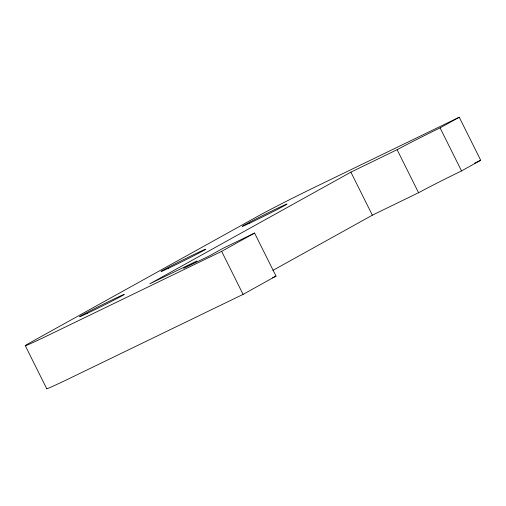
<?xml version="1.0" encoding="UTF-8"?>
<svg xmlns="http://www.w3.org/2000/svg" width="506" height="506" viewBox="0 0 506 506"><rect width="100%" height="100%" fill="white"/><g stroke="black" fill="none" stroke-linecap="round" stroke-linejoin="round"><path stroke-width="0.76" d="M272.86 270.413L372.346 215.183L420.125 191.938A34.629 0.784 -26.5 0 1 461.529 170.92L480.7 160.269L459.246 117.24L440.075 127.885A34.629 0.784 -26.5 0 0 398.671 148.909L350.892 172.154L149.846 283.771L197.017 260.932L183.646 268.357L209.541 255.815L222.912 248.389L254.569 233.064L276.023 276.099L243.095 294.378L70.543 377.925A48.095 1.094 -26.5 0 1 46.773 388.589M459.246 117.24L317.528 185.86A48.095 1.094 -26.5 0 0 259.812 215.164L29.721 342.904A48.095 1.094 -26.5 0 0 49.088 334.89L221.641 251.349L254.569 233.064M474.324 163.362L480.7 160.269M272.506 277.8L276.023 276.099M440.075 127.885L461.529 170.92M397.14 149.757L418.595 192.792M350.892 172.154L372.346 215.183M221.641 251.349L243.095 294.378M25.3 345.731L46.754 388.76M249.837 223.07A25.009 0.569 -26.5 0 0 286.598 204.405A25.009 0.569 -26.5 0 0 257.535 218.156A25.009 0.569 -26.5 0 0 249.837 223.07M168.492 268.231A25.009 0.569 -26.5 0 0 205.246 249.572A25.009 0.569 -26.5 0 0 176.189 263.322A25.009 0.569 -26.5 0 0 168.492 268.231M87.14 313.397A25.009 0.569 -26.5 0 0 123.894 294.732A25.009 0.569 -26.5 0 0 94.837 308.483A25.009 0.569 -26.5 0 0 87.14 313.397"/></g></svg>
